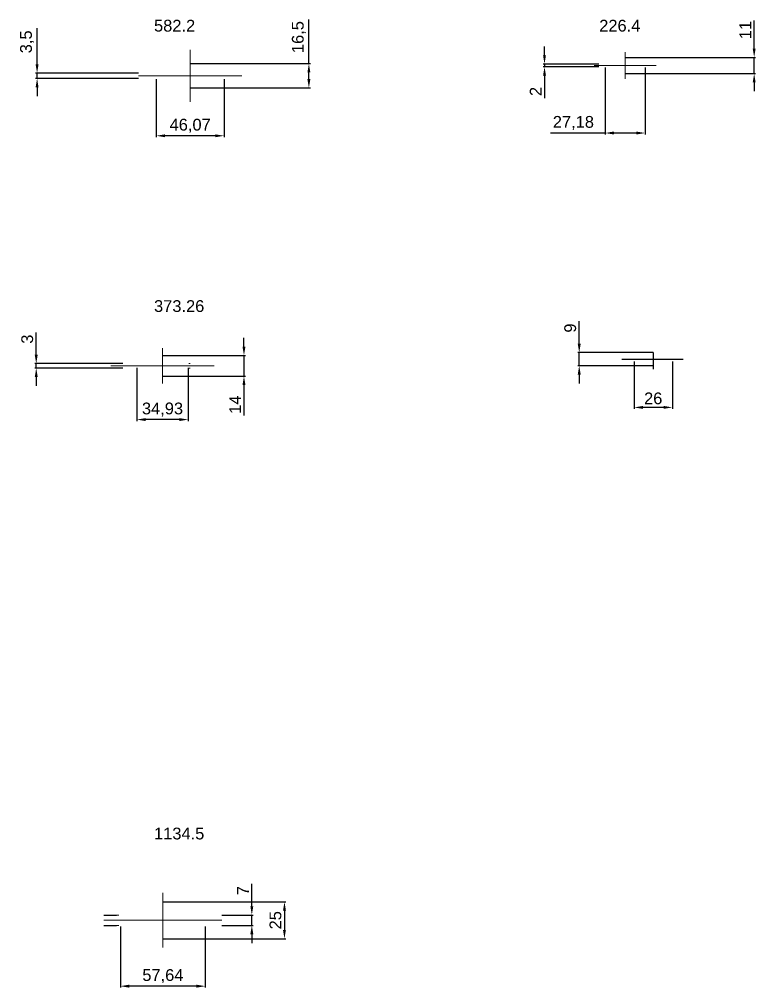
# Model space of a CAD drawing. Header units: millimetres. Extents: x -954 to 34898, y -2134 to 12006.
# Drawn here: x 23481 to 23982, y -172 to 486 of the extents above; entities that cross this region are included whole.
import ezdxf

# ---------------------------------------------------------------- set-up
doc = ezdxf.new("R2010")
doc.units = ezdxf.units.MM
doc.header["$LTSCALE"] = 3
doc.linetypes.add('ACAD_ISO04W100', pattern=[30, 24, -3, 0, -3])
for name, color, linetype, lineweight in [('осевые', 1, 'ACAD_ISO04W100', 25), ('图层1', 7, 'Continuous', 30), ('图层2', 1, 'Continuous', 13), ('图层4', 250, 'Continuous', 13)]:
    doc.layers.add(name, color=color, linetype=linetype, lineweight=lineweight)
doc.styles.get("Standard").update_dxf_attribs({"font": 'arial.ttf'})
doc.dimstyles.new('ISO-25$0', dxfattribs={"dimscale": 2, "dimtxt": 4, "dimasz": 3, "dimexe": 0.5, "dimexo": 0, "dimgap": 1, "dimtad": 1, "dimtxsty": 'Standard', "dimcen": 3, "dimclrd": 150, "dimclre": 150, "dimadec": 0, "dimazin": 0, "dimtfac": 1, "dimtmove": 0, "dimatfit": 3, "dimfxl": 1, "dimlwd": -1, "dimarcsym": 0})

# ---------------------------------------------------------------- blocks, each defined once
blk = doc.blocks.new('*D1631')
at = {"color": 150, "transparency": 16777216}
for p, q in [((23493.55, 455.21), (23493.55, 479.82)), ((23493.55, 445.71), (23493.55, 449.21)), ((23493.55, 439.71), (23493.55, 433.71))]:
    blk.add_line(p, q, dxfattribs=at)
at = {"color": 150, "lineweight": -2, "transparency": 16777216}
for p, q in [((23562.42, 449.21), (23492.55, 449.21)), ((23562.42, 445.71), (23492.55, 445.71))]:
    blk.add_line(p, q, dxfattribs=at)
at = {"color": 150, "transparency": 16777216}
for points in [[(23492.55, 455.21), (23494.55, 455.21), (23493.55, 449.21)], [(23492.55, 439.71), (23494.55, 439.71), (23493.55, 445.71)]]:
    blk.add_solid(points, dxfattribs=at)
at = {"layer": 'Defpoints', "color": 0, "transparency": 16777216}
for p in [(23493.55, 449.21), (23562.42, 449.21), (23562.42, 445.71)]:
    blk.add_point(p, dxfattribs=at)
at = {"color": 0, "lineweight": 13, "transparency": 16777216, "insert": (23486.74, 470.52), "char_height": 8, "attachment_point": 5, "rotation": 90}
blk.add_mtext('3,5', dxfattribs=at)
blk = doc.blocks.new('*D1632')
at = {"color": 150, "transparency": 16777216}
for p, q in [((23492.97, 257.99), (23492.97, 273.23)), ((23492.97, 248.99), (23492.97, 251.99)), ((23492.97, 242.99), (23492.97, 236.99))]:
    blk.add_line(p, q, dxfattribs=at)
at = {"color": 150, "lineweight": -2, "transparency": 16777216}
for p, q in [((23551.75, 251.99), (23491.97, 251.99)), ((23551.75, 248.99), (23491.97, 248.99))]:
    blk.add_line(p, q, dxfattribs=at)
at = {"color": 150, "transparency": 16777216}
for points in [[(23491.97, 257.99), (23493.97, 257.99), (23492.97, 251.99)], [(23491.97, 242.99), (23493.97, 242.99), (23492.97, 248.99)]]:
    blk.add_solid(points, dxfattribs=at)
at = {"layer": 'Defpoints', "color": 0, "transparency": 16777216}
for p in [(23492.97, 251.99), (23551.75, 251.99), (23551.75, 248.99)]:
    blk.add_point(p, dxfattribs=at)
at = {"color": 0, "lineweight": 13, "transparency": 16777216, "insert": (23486.88, 268.61), "char_height": 8, "attachment_point": 5, "rotation": 90}
blk.add_mtext('3', dxfattribs=at)
blk = doc.blocks.new('*D1633')
at = {"color": 150, "lineweight": -2, "transparency": 16777216}
for p, q in [((23561.32, 249.18), (23561.32, 213.01)), ((23596.24, 249.13), (23596.24, 213.01))]:
    blk.add_line(p, q, dxfattribs=at)
at = {"color": 150, "transparency": 16777216}
blk.add_line((23590.24, 214.01), (23567.32, 214.01), dxfattribs=at)
for points in [[(23567.32, 215.01), (23567.32, 213.01), (23561.32, 214.01)], [(23590.24, 215.01), (23590.24, 213.01), (23596.24, 214.01)]]:
    blk.add_solid(points, dxfattribs=at)
at = {"layer": 'Defpoints', "color": 0, "transparency": 16777216}
for p in [(23561.32, 249.18), (23596.24, 249.13), (23561.32, 214.01)]:
    blk.add_point(p, dxfattribs=at)
at = {"color": 0, "lineweight": 13, "transparency": 16777216, "insert": (23578.78, 220.81), "char_height": 8, "attachment_point": 5}
blk.add_mtext('34,93', dxfattribs=at)
blk = doc.blocks.new('*D1709')
at = {"color": 150, "lineweight": -2, "transparency": 16777216}
for p, q in [((23574.55, 445.16), (23574.55, 405.74)), ((23620.62, 445.16), (23620.62, 405.74))]:
    blk.add_line(p, q, dxfattribs=at)
at = {"color": 150, "transparency": 16777216}
blk.add_line((23614.62, 406.74), (23580.55, 406.74), dxfattribs=at)
for points in [[(23580.55, 407.74), (23580.55, 405.74), (23574.55, 406.74)], [(23614.62, 407.74), (23614.62, 405.74), (23620.62, 406.74)]]:
    blk.add_solid(points, dxfattribs=at)
at = {"layer": 'Defpoints', "color": 0, "transparency": 16777216}
for p in [(23574.55, 445.16), (23620.62, 445.16), (23574.55, 406.74)]:
    blk.add_point(p, dxfattribs=at)
at = {"color": 0, "lineweight": 13, "transparency": 16777216, "insert": (23597.58, 413.54), "char_height": 8, "attachment_point": 5}
blk.add_mtext('46,07', dxfattribs=at)
blk = doc.blocks.new('*D1710')
at = {"color": 150, "transparency": 16777216}
for p, q in [((23678.25, 455.71), (23678.25, 485.79)), ((23678.25, 445.21), (23678.25, 449.71))]:
    blk.add_line(p, q, dxfattribs=at)
at = {"color": 150, "lineweight": -2, "transparency": 16777216}
for p, q in [((23597.58, 455.71), (23679.25, 455.71)), ((23597.58, 439.21), (23679.25, 439.21))]:
    blk.add_line(p, q, dxfattribs=at)
at = {"color": 150, "transparency": 16777216}
for points in [[(23677.25, 449.71), (23679.25, 449.71), (23678.25, 455.71)], [(23677.25, 445.21), (23679.25, 445.21), (23678.25, 439.21)]]:
    blk.add_solid(points, dxfattribs=at)
at = {"layer": 'Defpoints', "color": 0, "transparency": 16777216}
for p in [(23597.58, 455.71), (23678.25, 455.71), (23597.58, 439.21)]:
    blk.add_point(p, dxfattribs=at)
at = {"color": 0, "lineweight": 13, "transparency": 16777216, "insert": (23671.44, 473.75), "char_height": 8, "attachment_point": 5, "rotation": 90}
blk.add_mtext('16,5', dxfattribs=at)
blk = doc.blocks.new('*D1711')
at = {"color": 150, "transparency": 16777216}
for p, q in [((23634.15, 263.49), (23634.15, 269.49)), ((23634.15, 257.49), (23634.15, 243.49)), ((23634.15, 237.49), (23634.15, 216.82))]:
    blk.add_line(p, q, dxfattribs=at)
at = {"color": 150, "lineweight": -2, "transparency": 16777216}
for p, q in [((23578.78, 257.49), (23635.15, 257.49)), ((23578.78, 243.49), (23635.15, 243.49))]:
    blk.add_line(p, q, dxfattribs=at)
at = {"color": 150, "transparency": 16777216}
for points in [[(23633.15, 263.49), (23635.15, 263.49), (23634.15, 257.49)], [(23633.15, 237.49), (23635.15, 237.49), (23634.15, 243.49)]]:
    blk.add_solid(points, dxfattribs=at)
at = {"layer": 'Defpoints', "color": 0, "transparency": 16777216}
for p in [(23578.78, 257.49), (23578.78, 243.49), (23634.15, 243.49)]:
    blk.add_point(p, dxfattribs=at)
at = {"color": 0, "lineweight": 13, "transparency": 16777216, "insert": (23628.13, 224.15), "char_height": 8, "attachment_point": 5, "rotation": 90}
blk.add_mtext('14', dxfattribs=at)
blk = doc.blocks.new('*D1634')
at = {"color": 150, "lineweight": -2, "transparency": 16777216}
for p, q in [((23579.04, -113.52), (23662.65, -113.52)), ((23579.04, -138.52), (23662.65, -138.52))]:
    blk.add_line(p, q, dxfattribs=at)
at = {"color": 150, "transparency": 16777216}
blk.add_line((23661.65, -119.52), (23661.65, -132.52), dxfattribs=at)
for points in [[(23660.65, -119.52), (23662.65, -119.52), (23661.65, -113.52)], [(23660.65, -132.52), (23662.65, -132.52), (23661.65, -138.52)]]:
    blk.add_solid(points, dxfattribs=at)
at = {"layer": 'Defpoints', "color": 0, "transparency": 16777216}
for p in [(23579.04, -113.52), (23579.04, -138.52), (23661.65, -138.52)]:
    blk.add_point(p, dxfattribs=at)
at = {"color": 0, "lineweight": 13, "transparency": 16777216, "insert": (23655.56, -126.02), "char_height": 8, "attachment_point": 5, "rotation": 90}
blk.add_mtext('25', dxfattribs=at)
blk = doc.blocks.new('*D1635')
at = {"color": 150, "transparency": 16777216}
for p, q in [((23639.48, -116.52), (23639.48, -101.34)), ((23639.48, -129.52), (23639.48, -122.52)), ((23639.48, -135.52), (23639.48, -141.52))]:
    blk.add_line(p, q, dxfattribs=at)
at = {"color": 150, "lineweight": -2, "transparency": 16777216}
for p, q in [((23619.2, -122.52), (23640.48, -122.52)), ((23619.2, -129.52), (23640.48, -129.52))]:
    blk.add_line(p, q, dxfattribs=at)
at = {"color": 150, "transparency": 16777216}
for points in [[(23638.48, -116.52), (23640.48, -116.52), (23639.48, -122.52)], [(23638.48, -135.52), (23640.48, -135.52), (23639.48, -129.52)]]:
    blk.add_solid(points, dxfattribs=at)
at = {"layer": 'Defpoints', "color": 0, "transparency": 16777216}
for p in [(23619.2, -122.52), (23639.48, -122.52), (23619.2, -129.52)]:
    blk.add_point(p, dxfattribs=at)
at = {"color": 0, "lineweight": 13, "transparency": 16777216, "insert": (23633.48, -105.93), "char_height": 8, "attachment_point": 5, "rotation": 90}
blk.add_mtext('7', dxfattribs=at)
blk = doc.blocks.new('*D1712')
at = {"color": 150, "lineweight": -2, "transparency": 16777216}
for p, q in [((23550.22, -130.28), (23550.22, -171.77)), ((23607.86, -130.28), (23607.86, -171.77))]:
    blk.add_line(p, q, dxfattribs=at)
at = {"color": 150, "transparency": 16777216}
blk.add_line((23601.86, -170.77), (23556.22, -170.77), dxfattribs=at)
for points in [[(23556.22, -169.77), (23556.22, -171.77), (23550.22, -170.77)], [(23601.86, -169.77), (23601.86, -171.77), (23607.86, -170.77)]]:
    blk.add_solid(points, dxfattribs=at)
at = {"layer": 'Defpoints', "color": 0, "transparency": 16777216}
for p in [(23550.22, -130.28), (23607.86, -130.28), (23550.22, -170.77)]:
    blk.add_point(p, dxfattribs=at)
at = {"color": 0, "lineweight": 13, "transparency": 16777216, "insert": (23579.04, -163.96), "char_height": 8, "attachment_point": 5}
blk.add_mtext('57,64', dxfattribs=at)
blk = doc.blocks.new('*D1713')
at = {"color": 150, "transparency": 16777216}
for p, q in [((23980.87, 465.97), (23980.87, 485.13)), ((23980.87, 448.97), (23980.87, 459.97)), ((23980.87, 442.97), (23980.87, 436.97))]:
    blk.add_line(p, q, dxfattribs=at)
at = {"color": 150, "lineweight": -2, "transparency": 16777216}
for p, q in [((23893.18, 459.97), (23981.87, 459.97)), ((23893.18, 448.97), (23981.87, 448.97))]:
    blk.add_line(p, q, dxfattribs=at)
at = {"color": 150, "transparency": 16777216}
for points in [[(23979.87, 465.97), (23981.87, 465.97), (23980.87, 459.97)], [(23979.87, 442.97), (23981.87, 442.97), (23980.87, 448.97)]]:
    blk.add_solid(points, dxfattribs=at)
at = {"layer": 'Defpoints', "color": 0, "transparency": 16777216}
for p in [(23893.18, 459.97), (23980.87, 459.97), (23893.18, 448.97)]:
    blk.add_point(p, dxfattribs=at)
at = {"color": 0, "lineweight": 13, "transparency": 16777216, "insert": (23974.85, 478.55), "char_height": 8, "attachment_point": 5, "rotation": 90}
blk.add_mtext('11', dxfattribs=at)
blk = doc.blocks.new('*D1636')
at = {"color": 150, "transparency": 16777216}
for p, q in [((23838.39, 461.47), (23838.39, 467.47)), ((23838.39, 455.47), (23838.39, 453.47)), ((23838.39, 447.47), (23838.39, 432.17))]:
    blk.add_line(p, q, dxfattribs=at)
at = {"color": 150, "lineweight": -2, "transparency": 16777216}
for p, q in [((23875.32, 455.47), (23837.39, 455.47)), ((23875.32, 453.47), (23837.39, 453.47))]:
    blk.add_line(p, q, dxfattribs=at)
at = {"color": 150, "transparency": 16777216}
for points in [[(23837.39, 461.47), (23839.39, 461.47), (23838.39, 455.47)], [(23837.39, 447.47), (23839.39, 447.47), (23838.39, 453.47)]]:
    blk.add_solid(points, dxfattribs=at)
at = {"layer": 'Defpoints', "color": 0, "transparency": 16777216}
for p in [(23875.32, 455.47), (23838.39, 453.47), (23875.32, 453.47)]:
    blk.add_point(p, dxfattribs=at)
at = {"color": 0, "lineweight": 13, "transparency": 16777216, "insert": (23832.38, 436.82), "char_height": 8, "attachment_point": 5, "rotation": 90}
blk.add_mtext('2', dxfattribs=at)
blk = doc.blocks.new('*D1714')
at = {"color": 150, "lineweight": -2, "transparency": 16777216}
for p, q in [((23879.59, 453.13), (23879.59, 407.62)), ((23906.77, 453.13), (23906.77, 407.62))]:
    blk.add_line(p, q, dxfattribs=at)
at = {"color": 150, "transparency": 16777216}
for p, q in [((23879.59, 408.62), (23842.44, 408.62)), ((23900.77, 408.62), (23885.59, 408.62))]:
    blk.add_line(p, q, dxfattribs=at)
for points in [[(23885.59, 409.62), (23885.59, 407.62), (23879.59, 408.62)], [(23900.77, 409.62), (23900.77, 407.62), (23906.77, 408.62)]]:
    blk.add_solid(points, dxfattribs=at)
at = {"layer": 'Defpoints', "color": 0, "transparency": 16777216}
for p in [(23879.59, 453.13), (23906.77, 453.13), (23879.59, 408.62)]:
    blk.add_point(p, dxfattribs=at)
at = {"color": 0, "lineweight": 13, "transparency": 16777216, "insert": (23858.01, 415.43), "char_height": 8, "attachment_point": 5}
blk.add_mtext('27,18', dxfattribs=at)
blk = doc.blocks.new('*D1715')
at = {"color": 150, "lineweight": -2, "transparency": 16777216}
for p, q in [((23899.25, 253.52), (23899.25, 221.27)), ((23925.25, 253.52), (23925.25, 221.27))]:
    blk.add_line(p, q, dxfattribs=at)
at = {"color": 150, "transparency": 16777216}
blk.add_line((23919.25, 222.27), (23905.25, 222.27), dxfattribs=at)
for points in [[(23905.25, 223.27), (23905.25, 221.27), (23899.25, 222.27)], [(23919.25, 223.27), (23919.25, 221.27), (23925.25, 222.27)]]:
    blk.add_solid(points, dxfattribs=at)
at = {"layer": 'Defpoints', "color": 0, "transparency": 16777216}
for p in [(23899.25, 253.52), (23925.25, 253.52), (23899.25, 222.27)]:
    blk.add_point(p, dxfattribs=at)
at = {"color": 0, "lineweight": 13, "transparency": 16777216, "insert": (23912.25, 228.36), "char_height": 8, "attachment_point": 5}
blk.add_mtext('26', dxfattribs=at)
blk = doc.blocks.new('*D1716')
at = {"color": 150, "transparency": 16777216}
for p, q in [((23861.97, 265.52), (23861.97, 280.78)), ((23861.97, 250.52), (23861.97, 259.52)), ((23861.97, 244.52), (23861.97, 238.52))]:
    blk.add_line(p, q, dxfattribs=at)
at = {"color": 150, "lineweight": -2, "transparency": 16777216}
for p, q in [((23912.25, 259.52), (23860.97, 259.52)), ((23912.25, 250.52), (23860.97, 250.52))]:
    blk.add_line(p, q, dxfattribs=at)
at = {"color": 150, "transparency": 16777216}
for points in [[(23860.97, 265.52), (23862.97, 265.52), (23861.97, 259.52)], [(23860.97, 244.52), (23862.97, 244.52), (23861.97, 250.52)]]:
    blk.add_solid(points, dxfattribs=at)
at = {"layer": 'Defpoints', "color": 0, "transparency": 16777216}
for p in [(23861.97, 259.52), (23912.25, 259.52), (23912.25, 250.52)]:
    blk.add_point(p, dxfattribs=at)
at = {"color": 0, "lineweight": 13, "transparency": 16777216, "insert": (23855.89, 276.15), "char_height": 8, "attachment_point": 5, "rotation": 90}
blk.add_mtext('9', dxfattribs=at)

msp = doc.modelspace()

# ---------------------------------------------------------------- linework, layer by layer
at = {"layer": 'осевые'}
for p, q in [((23912.25, 259.516), (23912.25, 248.308)), ((23890.93, 255.016), (23932.618, 255.016))]:
    msp.add_line(p, q, dxfattribs=at)
at = {"layer": '图层1', "color": 0, "lineweight": 13}
for p, q in [((23549.045, -122.521), (23547.58, -122.521)), ((23549.045, -129.521), (23547.58, -129.521))]:
    msp.add_line(p, q, dxfattribs=at)
at = {"layer": '图层2', "lineweight": 13, "ltscale": 3}
for p, q in [((23597.583, 429.707), (23597.583, 465.204)), ((23893.179, 445.501), (23893.179, 463.438)), ((23872.179, 454.469), (23914.179, 454.469)), ((23562.42, 447.455), (23632.747, 447.455)), ((23578.78, 238.491), (23578.78, 262.49)), ((23578.78, 238.491), (23578.78, 262.49)), ((23543.617, 250.49), (23613.943, 250.49)), ((23579.045, -107.422), (23579.045, -144.619)), ((23538.888, -126.021), (23619.201, -126.021))]:
    msp.add_line(p, q, dxfattribs=at)
at = {"layer": '图层2', "color": 0, "lineweight": 30}
for p, q in [((23538.888, -122.521), (23547.58, -122.521)), ((23538.888, -129.521), (23547.58, -129.521))]:
    msp.add_line(p, q, dxfattribs=at)
at = {"layer": '图层4', "color": 5, "lineweight": 13}
for p, q in [((23597.674, 251.99), (23596.78, 251.99)), ((23596.78, 248.99), (23597.674, 248.99))]:
    msp.add_line(p, q, dxfattribs=at)

# ---------------------------------------------------------------- texts
at = {"lineweight": 13}
for s, p in [('582.2', (23573.017, 477.506)), ('226.4', (23875.565, 477.506)), ('373.26', (23573.017, 287.09)), ('1134.5', (23573.017, -71.108))]:
    msp.add_text(s, height=8, dxfattribs=at).set_placement(p)

# ---------------------------------------------------------------- dimensions: what is measured, and where the dimension line sits
for base, p1, p2, picture, middle in [((23678.252, 455.705), (23597.583, 439.205), (23597.583, 455.705), '*D1710', (23671.444, 473.749)), ((23980.867, 459.969), (23893.179, 448.969), (23893.179, 459.969), '*D1713', (23974.851, 478.551)), ((23493.551, 449.205), (23562.42, 445.705), (23562.42, 449.205), '*D1631', (23486.743, 470.515)), ((23838.391, 453.469), (23875.324, 455.469), (23875.324, 453.469), '*D1636', (23832.375, 436.82)), ((23861.97, 259.516), (23912.25, 250.516), (23912.25, 259.516), '*D1716', (23855.885, 276.146)), ((23492.971, 251.99), (23551.751, 248.99), (23551.751, 251.99), '*D1632', (23486.883, 268.61)), ((23634.149, 243.49), (23578.78, 257.49), (23578.78, 243.49), '*D1711', (23628.132, 224.153)), ((23639.476, -122.521), (23619.201, -129.521), (23619.201, -122.521), '*D1635', (23633.476, -105.932)), ((23661.648, -138.521), (23579.045, -113.521), (23579.045, -138.521), '*D1634', (23655.564, -126.021))]:
    dim = msp.add_linear_dim(base=base, p1=p1, p2=p2, angle=90, dimstyle='ISO-25$0', dxfattribs=at)
    dim.commit()
    dim.dimension.update_dxf_attribs({"geometry": picture, "text_midpoint": middle})
for base, p1, p2, picture, middle in [((23879.588, 408.625), (23906.771, 453.127), (23879.588, 453.127), '*D1714', (23858.014, 415.432)), ((23574.5462, 406.7354), (23620.6207, 445.1576), (23574.5462, 445.1576), '*D1709', (23597.5834, 413.543)), ((23899.249, 222.275), (23925.251, 253.516), (23899.249, 253.516), '*D1715', (23912.25, 228.359)), ((23561.317, 214.007), (23596.243, 249.132), (23561.317, 249.178), '*D1633', (23578.78, 220.815)), ((23550.224, -170.768), (23607.865, -130.277), (23550.224, -130.277), '*D1712', (23579.045, -163.96))]:
    dim = msp.add_linear_dim(base=base, p1=p1, p2=p2, dimstyle='ISO-25$0', dxfattribs=at)
    dim.commit()
    dim.dimension.update_dxf_attribs({"geometry": picture, "text_midpoint": middle})

doc.saveas('drawing.dxf')
